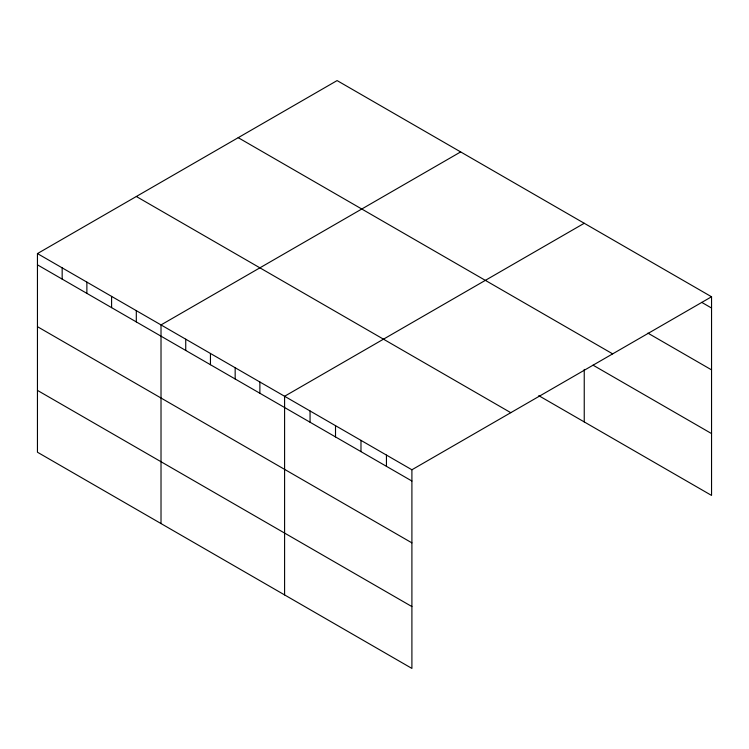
<?xml version="1.0" encoding="UTF-8"?>
<svg xmlns="http://www.w3.org/2000/svg" width="749" height="749" viewBox="0 0 749 749"><rect width="100%" height="100%" fill="white"/><g stroke="black" fill="none" stroke-linecap="round" stroke-linejoin="round"><path stroke-width="1.12" d="M37.45 253.583L411.903 469.773L411.903 668.417L37.45 452.227L37.45 253.583L337.097 80.583L711.55 296.773L711.55 495.417L538.765 395.659M460.663 151.925L161.016 324.926L161.016 523.57M584.239 223.268L284.592 396.268L284.592 594.912M411.903 469.773L711.55 296.773M701.757 302.381L711.55 308.036M647.894 333.118L711.55 369.866M238.21 137.676L612.663 353.865M593.049 365.166L711.55 433.577M136.337 196.491L510.79 412.68M37.45 264.837L411.903 481.027M37.45 326.676L411.903 542.866M37.45 390.388L411.903 606.578M584.239 369.407L584.239 421.912M386.447 455.074L386.447 466.327M360.981 440.375L360.981 451.628M335.515 425.675L335.515 436.929M310.058 410.967L310.058 422.23M259.875 381.999L259.875 393.253M235.167 367.731L235.167 378.985M210.45 353.462L210.45 364.716M185.733 339.194L185.733 350.448M136.309 310.657L136.309 321.911M111.592 296.389L111.592 307.642M86.875 282.12L86.875 293.374M62.167 267.852L62.167 279.105"/></g></svg>
